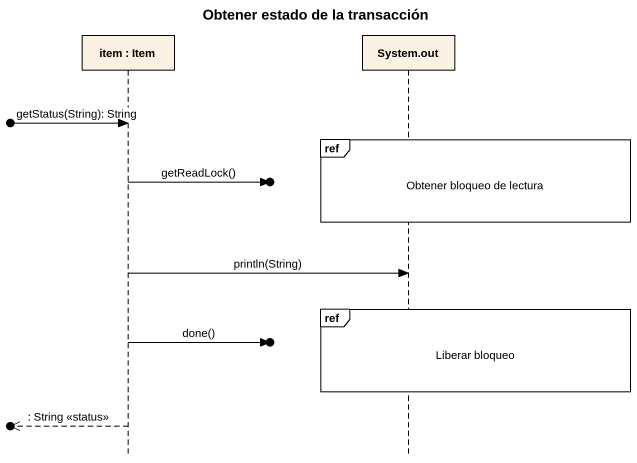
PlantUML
@startuml
title Obtener estado de la transacción
hide footbox
participant "item : Item" as item
participant "System.out" as System_out

[o-> item : getStatus(String): String
ref over System_out : Obtener bloqueo de lectura
item ->o] : getReadLock()
item -> System_out : println(String)
ref over System_out : Liberar bloqueo
item ->o] : done()
[o<<-- item : : String <<status>>
@enduml
